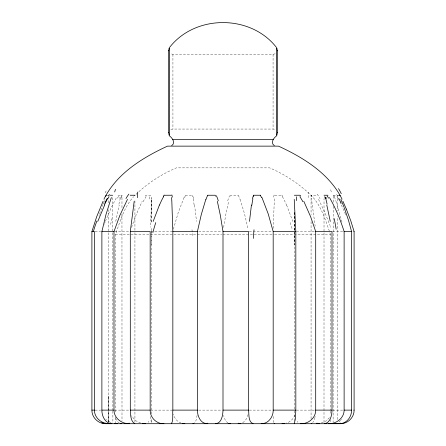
<?xml version="1.0" encoding="UTF-8"?>
<svg xmlns="http://www.w3.org/2000/svg" width="446" height="446" viewBox="0 0 446 446"><rect width="100%" height="100%" fill="white"/><g stroke="black" fill="none" stroke-linecap="round" stroke-linejoin="round"><path stroke-width="0.33" stroke-dasharray="2.23 1.67" d="M108.439 421.621L108.395 395.987L108.423 421.621L108.428 411.201M108.428 410.504L108.428 209.709M108.428 202.819L108.428 200.064M115.391 423.7L115.391 417.45M115.391 411.892L115.43 234.78C120.063 221.595 123.921 207.251 133.61 196.697M311.068 418.85L311.068 220.19M324.002 422.334L324.019 198.687M333.173 206.264L333.106 422.312M333.173 202.133L333.173 195.242M337.577 419.541L337.572 216.594M121.959 213.84L121.998 420.963M121.97 207.641L121.987 195.242M151.696 228.402L151.768 413.916M151.707 222.158L151.791 197.539L151.64 223.374M294.215 420.868L294.237 409.74M294.243 409.043L294.31 232.567M151.529 244.731L151.612 230.158M273.236 228.335L274.407 197.5M151.774 199.351L150.335 227.265M197.121 415.271L196.078 420.288L194.545 423.064M223.591 227.46L226.133 212.798L228.664 201.274M315.16 416.43L314.988 417.278M115.726 221.406L119.216 205.009M314.926 417.556L313.99 420.506L312.735 422.624M248.071 414.529C247.229 418.047 245.239 421.654 241.788 423.154M173.388 229.138L178.305 212.346L184.053 197.5M121.607 195.242L120.782 198.531L121.262 196.658M131.542 227.46L136.42 214.108L142.207 201.274M99.018 215.585L99.319 214.682M99.625 213.779L102.937 204.625M104.252 224.366L104.537 223.574M104.832 222.783L105.122 221.996M105.423 221.216L111.327 207.423L116.517 197.5M103.182 204L103.556 203.058M294.901 415.12C293.451 418.961 290.162 422.078 286.187 423.154M103.678 202.74L104.063 201.798M104.191 201.486L104.576 200.561M230.381 196.212L230.811 195.242L238.175 195.242M104.832 199.953L104.961 199.652M341.524 419.246L341.19 419.725M145.245 196.212L145.937 195.242L151.657 195.242M329.432 417.69L325.731 421.113L321.042 423.154M340.655 420.4L338.124 422.563M136.013 194.361C147.693 183.167 161.524 174.208 176.399 167.863L269.601 167.863C285.323 174.542 299.807 184.22 311.971 196.223C321.31 206.113 325.329 219.588 329.689 232.149M275.182 53.771L273.075 54.328L172.925 54.328L170.818 53.771M170.818 129.613L172.925 129.056L273.075 129.056L275.182 129.613M106.956 195.242L108.445 195.242M118.006 195.242L121.992 195.242M185.352 195.242L192.666 195.242M274.753 195.242L281.498 195.242M315.801 195.242L311.057 195.242L311.068 214.649M333.112 195.242L336.061 195.242M337.89 195.242L337.555 195.242L337.572 211.086M95.076 231.541L100.673 231.541M114.622 231.541L129.652 231.541M150.837 231.541L172.173 231.541M198.726 231.541L221.679 231.541M249.281 231.541L271.82 231.541M296.467 231.541L314.307 231.541M332.655 231.541L342.935 231.541M115.391 234.78L221.723 234.78M223 234.78L273.883 234.78M274.574 234.78L330.609 234.78L330.609 410.504M95.076 410.119L100.673 410.119M114.622 410.119L129.652 410.119M150.837 410.119L172.173 410.119M198.726 410.119L221.679 410.119M249.281 410.119L271.82 410.119M296.467 410.119L315.004 410.119M332.655 410.119L343.52 410.119M112.922 423.154L112.582 423.064M140.774 423.154L135.729 420.717L132.133 416.72M181.249 423.154C177.252 421.871 174.397 418.209 173.366 414.234M111.06 422.563L109.906 422.072M109.744 421.994L105.947 419.368M227.945 423.154L225.308 420.288L223.552 415.416M119.344 423.109L117.354 421.398L115.715 418.744M336.942 196.658L338.023 198.531M282.396 196.658L283.45 198.531A94.218 90.951 -62.3 0 1 286.499 205.049M318.522 199.351L324.666 211.984L330.068 225.565M131.966 416.43L131.587 415.711M341.346 205.009L344.541 212.157M286.583 205.009L292.816 221.406M344.63 212.374L345.092 213.472M345.187 213.69L345.639 214.782M115.38 417.958L115.224 417.556M240.182 199.351L244.508 213.779L248.088 228.971M334.645 197.5L335.197 199.05M333.837 195.242L334.918 198.269M335.687 200.438L335.827 200.834M335.966 201.23L341.987 221.996M330.358 226.412L330.648 227.265M329.906 232.806L330.57 234.78M151.294 422.563L150.341 415.856M193.057 196.658L193.464 198.531M273.866 422.563L273.231 414.825M194.573 205.009L196.513 221.406M311.81 201.274L315.149 226.105M311.197 196.212L311.113 195.242L311.542 199.29M294.288 212.112L294.472 244.731L294.31 212.352M294.271 212.441L294.31 231.87M151.785 419.48L151.791 422.262M330.609 411.195L330.609 413.28M330.609 419.53L330.609 423.7M112.877 410.504L112.827 195.933M112.877 411.201L112.894 423.003M273.075 54.328L273.075 129.056M172.925 54.328L172.925 129.056M134.932 200.789L134.932 231.97M134.932 232.667L134.932 422.312M238.22 195.22A28.984 26.727 -37.9 0 1 239.998 199.418M227.716 200.828A49.4 42.119 56.3 0 1 229.584 195.722M281.827 195.058A27.535 25.467 27.2 0 1 282.719 196.502M273.688 197.171A23.437 17.126 54.4 0 1 274.139 194.88M290.223 222.593A149.421 122.99 87.2 0 1 292.225 229.194M317.117 194.133A28.984 23.772 57.8 0 1 320.033 198.57M308.682 197.662A49.4 14.601 72.3 0 1 308.258 192.081M149.639 196.792A28.984 14.032 -69.6 0 1 149.455 200.611M143.121 201.698A49.4 44.962 -45.5 0 1 146.104 196.753M336.602 194.456A27.535 14.629 66.5 0 1 337.55 195.945M331.306 191.936A23.437 2.916 66.4 0 1 330.575 189.305M338.258 198.37A94.218 79.711 76.8 0 1 341.58 204.881M105.144 192.834A28.984 6.885 -71.7 0 1 106.165 190.899M192.31 195.443A27.535 21.386 -57.5 0 1 192.655 196.853M184.382 197.634A23.437 21.308 -17.4 0 1 185.687 195.426M191.992 229.746A149.421 27.044 88.4 0 1 192.466 235.527M193.112 198.871A94.218 48.909 -81.8 0 1 194.183 205.327M120.069 197.204A27.535 4.778 -69.9 0 1 119.734 198.448M117.415 198.175A23.437 13.006 -61.4 0 1 118.77 196.078M110.664 224.483A149.421 84.746 88 0 1 111.801 218.635M118.898 204.145A94.218 21.776 -82.8 0 1 120.504 197.556"/><path stroke-width="0.67" d="M171.81 200.633L172.842 231.541L172.842 410.119C172.373 414.379 173.544 420.188 171.454 423.7M294.226 199.351L295.826 231.541L295.826 410.119L295.38 419L294.209 423.639M217.336 201.274L220.363 215.424L223 231.541L223 410.119C222.822 415.092 221.829 423.221 215.574 423.7M303.793 201.274L310.633 216.745L315.701 231.541L332.002 231.541L332.002 410.119C331.919 415.187 330.492 422.624 324.599 423.7M261.947 197.5L268.241 213.969L273.181 231.541L273.181 410.119C273.426 416.781 268.291 423.94 261.183 423.7M344.29 207.886L348.443 220.129L351.576 231.541L351.576 410.119C351.771 416.614 346.865 423.365 340.081 423.683M315.701 231.541L315.701 410.119C315.835 417.935 308.247 424.157 300.676 423.7M329.483 197.5C335.643 208.226 340.398 219.755 344.122 231.541L344.122 410.119C344.212 418.136 336.184 424.029 328.585 423.7M346.347 209.118L350.751 220.731L354.096 231.541L354.096 410.119C354.297 417.478 347.601 423.951 340.281 423.7M168.688 50.783L169.084 48.196M277.312 132.601L276.916 135.188M134.854 195.666L134.887 195.242L130.199 195.242M134.815 423.7C130.394 421.085 130.628 414.668 130.299 410.119L130.299 231.541L134.19 201.274M249.487 221.406L251.427 205.009M206.626 423.683C200.221 423.126 197.344 415.761 197.416 410.119L197.416 231.541L201.252 214.682L205.818 199.351M111.862 423.7C105.228 423.432 101.738 416.018 101.889 410.119L101.889 231.541L105.992 214.509L111.355 197.5M252.536 198.531L252.943 196.658M105.719 423.7C98.399 423.951 91.703 417.478 91.904 410.119L91.904 231.541L96.676 216.745L103.071 201.274M128.632 423.683C121.312 423.667 113.903 417.779 113.992 410.119L113.992 231.541L119.784 215.585L127.478 199.351M153.184 221.406L159.417 205.009M97.774 221.406L104.654 205.009M103.94 199.172C116.568 173.617 142.441 157.683 167.495 146.137L278.51 146.137C303.564 157.683 329.443 173.617 342.071 199.172M105.657 196.212L106.399 195.242M107.977 198.531L109.058 196.658M163.604 196.658L162.55 198.531A94.218 90.951 62.3 0 0 159.501 205.049M171.688 145.591C175.746 143.049 172.49 138.043 169.642 136.058L169.642 47.326C195.409 14.339 250.591 14.339 276.358 47.326L276.358 136.058C273.51 138.043 270.254 143.049 274.312 145.591M311.787 423.471L311.185 423.7M193.949 423.471L192.917 423.7M335.922 423.471L334.138 423.7M240.823 423.471L239.374 423.683M284.777 423.471L282.056 423.7M339.417 423.471L336.602 423.7M319.503 423.471L317.368 423.683M172.58 139.364L273.42 139.364M109.939 195.242L112.632 195.242M164.502 195.242L171.247 195.242M207.825 195.242L215.189 195.242L215.619 196.212M253.334 195.242L260.648 195.242M294.343 195.242L300.063 195.242L300.755 196.212M324.019 195.242L327.994 195.242M338.419 195.242L339.796 195.242L340.103 195.783M91.904 231.541L94.424 231.541L94.424 410.119C94.29 417.924 101.889 424.018 109.398 423.7M101.889 231.541L113.992 231.541M130.299 231.541L150.168 231.541L150.168 410.119C149.945 417.478 156.546 424.101 163.944 423.7M172.842 231.541L197.416 231.541M223 231.541L248.573 231.541L248.573 410.119C249.13 414.473 248.11 421.86 253.083 423.7M273.181 231.541L295.826 231.541M344.122 231.541L351.576 231.541M353.817 231.541L354.096 231.541M91.904 410.119L94.424 410.119M101.889 410.119L113.992 410.119M130.299 410.119L150.168 410.119M172.842 410.119L197.416 410.119M223 410.119L248.573 410.119M273.181 410.119L295.826 410.119M315.701 410.119L332.002 410.119M344.122 410.119L351.576 410.119M353.817 410.119L354.096 410.119M105.485 423.7L340.515 423.7M184.817 423.7L182.436 423.471M145.324 423.7L142.291 423.471M117.415 423.7L114.466 423.471M230.431 423.7L228.714 423.471M121.401 423.7L120.141 423.471M274.546 423.7L274.184 423.499M105.919 423.683L102.731 423.014M102.335 422.858L101.671 422.563M342.929 201.274L346.319 209.051M340.911 199.351L344.05 207.228M276.916 48.196L277.312 50.783M169.084 135.188L168.688 132.601M324.738 196.658L325.218 198.531M326.784 205.009L330.274 221.406M171.593 197.5L171.788 200.237M277.312 50.582L277.312 132.802M168.688 50.582L168.688 132.802M253.317 238.426A149.421 27.044 -88.4 0 1 254.008 229.746M108.45 195.945A27.535 14.629 -66.5 0 1 109.398 194.456M115.425 189.305A23.437 2.916 -66.4 0 1 114.694 191.936M93.431 231.234A149.421 146.89 81.2 0 1 96.854 221.043M104.42 204.881A94.218 79.711 -76.8 0 1 107.742 198.37M296.545 200.611A28.984 14.032 69.6 0 1 296.361 196.792M299.896 196.753A49.4 44.962 45.5 0 1 302.879 201.698M334.199 218.635A149.421 84.746 -88 0 1 336.145 229.222M206.002 199.418A28.984 26.727 37.9 0 1 207.78 195.22M216.416 195.722A49.4 42.119 -56.3 0 1 218.284 200.828M125.967 198.57A28.984 23.772 -57.8 0 1 128.883 194.133M137.742 192.081A49.4 14.601 -72.3 0 1 137.318 197.662M152.878 232.522A149.421 122.99 -87.2 0 1 155.777 222.593M326.266 198.448A27.535 4.778 69.9 0 1 325.931 197.204M327.23 196.078A23.437 13.006 61.4 0 1 328.585 198.175M325.496 197.556A94.218 21.776 82.8 0 1 327.102 204.145M163.281 196.502A27.535 25.467 -27.2 0 1 164.173 195.058M171.861 194.88A23.437 17.126 -54.4 0 1 172.312 197.171M253.345 196.853A27.535 21.386 57.5 0 1 253.69 195.443M260.313 195.426A23.437 21.308 17.4 0 1 261.618 197.634M251.817 205.327A94.218 48.909 81.8 0 1 252.888 198.871M104.855 203.22A49.4 21.469 -71.2 0 1 107.129 198.576M338.514 188.619A28.984 6.885 71.7 0 1 341.268 193.659M338.871 198.576A49.4 21.469 71.2 0 1 341.145 203.22M238.833 423.26A11.072 3.813 17.6 0 1 238.158 423.243M297.532 421.871A11.066 0.474 -26.4 0 1 297.354 421.949M207.842 423.243A11.066 3.813 -17.6 0 1 207.167 423.26M129.479 423.26A11.072 4.923 2.7 0 1 128.632 423.237M317.368 423.237A11.072 4.923 -2.7 0 1 316.521 423.26M148.646 421.949A11.072 0.474 26.4 0 1 148.462 421.866M105.88 423.226A11.072 3.144 21.1 0 1 105.267 423.17M340.733 423.17A11.072 3.144 -21.1 0 1 340.12 423.226"/></g></svg>
